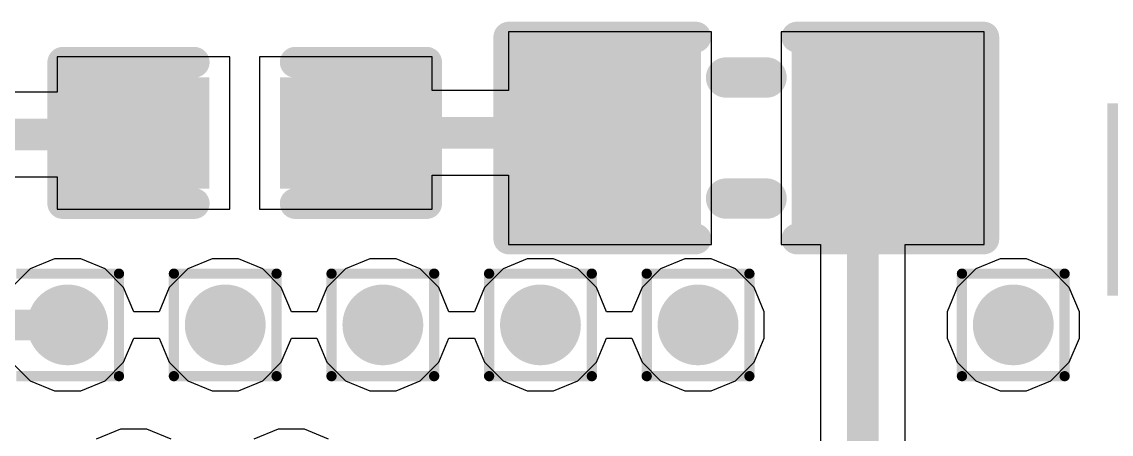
# Model space of a CAD drawing. Header units: inches. Extents: x -12 to 5355, y -7 to 5366.
# Drawn here: x 15.7 to 21.09, y 56.94 to 58.98 of the extents above; entities that cross this region are included whole.
import ezdxf

# ---------------------------------------------------------------- set-up
doc = ezdxf.new("R2010")
doc.units = ezdxf.units.IN
for name, color, linetype in [('BOTTOM LAYER', 5, 'Continuous'), ('Drill Drawing', 1, 'Continuous'), ('GROUND1', 16, 'Continuous'), ('GROUND2', 156, 'Continuous'), ('POWER', 76, 'Continuous'), ('SIGNAL', 90, 'Continuous'), ('TOP LAYER', 1, 'Continuous'), ('Top Overlay', 2, 'Continuous'), ('Top Paste', 8, 'Continuous'), ('Top Solder', 216, 'Continuous'), ('Via Holes', 16, 'Continuous')]:
    doc.layers.add(name, color=color, linetype=linetype)

# ---------------------------------------------------------------- blocks, each defined once
blk = doc.blocks.new('INDC1608X06L_WW_145')
at = {"layer": 'TOP LAYER'}
for points in [[(-1.05, -0.4), (-1.05, 0.4), (-0.3, 0.4), (-0.3, -0.4)], [(0.3, -0.4), (0.3, 0.4), (1.05, 0.4), (1.05, -0.4)]]:
    blk.add_hatch(color=1, dxfattribs=at).paths.add_polyline_path(points)
at = {"layer": 'Top Paste'}
for points in [[(-1.05, -0.4), (-1.05, 0.4), (-0.3, 0.4), (-0.3, -0.4)], [(0.3, -0.4), (0.3, 0.4), (1.05, 0.4), (1.05, -0.4)]]:
    blk.add_hatch(color=8, dxfattribs=at).paths.add_polyline_path(points)
at = {"layer": 'Top Solder'}
for points in [[(-1.1262, -0.4762), (-1.1262, 0.4762), (-0.2238, 0.4762), (-0.2238, -0.4762)], [(0.2238, -0.4762), (0.2238, 0.4762), (1.1262, 0.4762), (1.1262, -0.4762)]]:
    blk.add_hatch(color=216, dxfattribs=at).paths.add_polyline_path(points)
at = {"layer": 'Top Overlay'}
for points in [[(-0.25, 0.5, 0.1524, 0.1524, 0), (-1.175, 0.5, 0.1524, 0.1524, 0)], [(-1.175, 0.5, 0.1524, 0.1524, 0), (-1.175, -0.5, 0.1524, 0.1524, 0)], [(1.175, 0.5, 0.1524, 0.1524, 0), (0.25, 0.5, 0.1524, 0.1524, 0)], [(1.175, 0.5, 0.1524, 0.1524, 0), (1.175, -0.5, 0.1524, 0.1524, 0)], [(0.1, 0.3, 0.2, 0.2, 0), (-0.1, 0.3, 0.2, 0.2, 0)], [(0.1, -0.3, 0.2, 0.2, 0), (-0.1, -0.3, 0.2, 0.2, 0)], [(-0.25, -0.5, 0.1524, 0.1524, 0), (-1.175, -0.5, 0.1524, 0.1524, 0)], [(1.175, -0.5, 0.1524, 0.1524, 0), (0.25, -0.5, 0.1524, 0.1524, 0)]]:
    blk.add_lwpolyline(points, format="xyseb", dxfattribs=at)
for points in [[(-1.2131, 0.5, 0.0762, 0.0762, 1), (-1.1369, 0.5, 0.0762, 0.0762, 1)], [(-1.2131, 0.5, 0.0762, 0.0762, 1), (-1.1369, 0.5, 0.0762, 0.0762, 1)], [(-0.2881, 0.5, 0.0762, 0.0762, 1), (-0.2119, 0.5, 0.0762, 0.0762, 1)], [(0.2119, 0.5, 0.0762, 0.0762, 1), (0.2881, 0.5, 0.0762, 0.0762, 1)], [(1.1369, 0.5, 0.0762, 0.0762, 1), (1.2131, 0.5, 0.0762, 0.0762, 1)], [(1.1369, 0.5, 0.0762, 0.0762, 1), (1.2131, 0.5, 0.0762, 0.0762, 1)], [(-0.15, 0.3, 0.1, 0.1, 1), (-0.05, 0.3, 0.1, 0.1, 1)], [(0.05, 0.3, 0.1, 0.1, 1), (0.15, 0.3, 0.1, 0.1, 1)], [(-0.15, -0.3, 0.1, 0.1, 1), (-0.05, -0.3, 0.1, 0.1, 1)], [(0.05, -0.3, 0.1, 0.1, 1), (0.15, -0.3, 0.1, 0.1, 1)], [(-1.2131, -0.5, 0.0762, 0.0762, 1), (-1.1369, -0.5, 0.0762, 0.0762, 1)], [(-1.2131, -0.5, 0.0762, 0.0762, 1), (-1.1369, -0.5, 0.0762, 0.0762, 1)], [(-0.2881, -0.5, 0.0762, 0.0762, 1), (-0.2119, -0.5, 0.0762, 0.0762, 1)], [(0.2119, -0.5, 0.0762, 0.0762, 1), (0.2881, -0.5, 0.0762, 0.0762, 1)], [(1.1369, -0.5, 0.0762, 0.0762, 1), (1.2131, -0.5, 0.0762, 0.0762, 1)], [(1.1369, -0.5, 0.0762, 0.0762, 1), (1.2131, -0.5, 0.0762, 0.0762, 1)]]:
    blk.add_lwpolyline(points, format="xyseb", close=True, dxfattribs=at)
blk = doc.blocks.new('CAPC1005X04L_149')
at = {"layer": 'TOP LAYER'}
for points in [[(-0.8, -0.25), (-0.8, 0.25), (-0.2, 0.25), (-0.2, -0.25)], [(0.2, -0.25), (0.2, 0.25), (0.8, 0.25), (0.8, -0.25)]]:
    blk.add_hatch(color=1, dxfattribs=at).paths.add_polyline_path(points)
at = {"layer": 'Top Paste'}
for points in [[(-0.8, -0.25), (-0.8, 0.25), (-0.2, 0.25), (-0.2, -0.25)], [(0.2, -0.25), (0.2, 0.25), (0.8, 0.25), (0.8, -0.25)]]:
    blk.add_hatch(color=8, dxfattribs=at).paths.add_polyline_path(points)
at = {"layer": 'Top Solder'}
for points in [[(-0.8254, -0.2754), (-0.8254, 0.2754), (-0.1746, 0.2754), (-0.1746, -0.2754)], [(0.1746, -0.2754), (0.1746, 0.2754), (0.8254, 0.2754), (0.8254, -0.2754)]]:
    blk.add_hatch(color=216, dxfattribs=at).paths.add_polyline_path(points)
at = {"layer": 'Top Overlay'}
for points in [[(-0.2501, 0.3499, 0.1524, 0.1524, 0), (-0.9001, 0.3499, 0.1524, 0.1524, 0)], [(-0.9001, 0.3499, 0.1524, 0.1524, 0), (-0.9001, -0.3501, 0.1524, 0.1524, 0)], [(0.8999, 0.3499, 0.1524, 0.1524, 0), (0.2499, 0.3499, 0.1524, 0.1524, 0)], [(0.8999, 0.3499, 0.1524, 0.1524, 0), (0.8999, -0.3501, 0.1524, 0.1524, 0)], [(-0.2501, -0.3501, 0.1524, 0.1524, 0), (-0.9001, -0.3501, 0.1524, 0.1524, 0)], [(0.8999, -0.3501, 0.1524, 0.1524, 0), (0.2499, -0.3501, 0.1524, 0.1524, 0)]]:
    blk.add_lwpolyline(points, format="xyseb", dxfattribs=at)
for points in [[(-0.9382, 0.3499, 0.0762, 0.0762, 1), (-0.862, 0.3499, 0.0762, 0.0762, 1)], [(-0.9382, 0.3499, 0.0762, 0.0762, 1), (-0.862, 0.3499, 0.0762, 0.0762, 1)], [(-0.2882, 0.3499, 0.0762, 0.0762, 1), (-0.212, 0.3499, 0.0762, 0.0762, 1)], [(0.2118, 0.3499, 0.0762, 0.0762, 1), (0.288, 0.3499, 0.0762, 0.0762, 1)], [(0.8618, 0.3499, 0.0762, 0.0762, 1), (0.938, 0.3499, 0.0762, 0.0762, 1)], [(0.8618, 0.3499, 0.0762, 0.0762, 1), (0.938, 0.3499, 0.0762, 0.0762, 1)], [(-0.9382, -0.3501, 0.0762, 0.0762, 1), (-0.862, -0.3501, 0.0762, 0.0762, 1)], [(-0.9382, -0.3501, 0.0762, 0.0762, 1), (-0.862, -0.3501, 0.0762, 0.0762, 1)], [(-0.2882, -0.3501, 0.0762, 0.0762, 1), (-0.212, -0.3501, 0.0762, 0.0762, 1)], [(0.2118, -0.3501, 0.0762, 0.0762, 1), (0.288, -0.3501, 0.0762, 0.0762, 1)], [(0.8618, -0.3501, 0.0762, 0.0762, 1), (0.938, -0.3501, 0.0762, 0.0762, 1)], [(0.8618, -0.3501, 0.0762, 0.0762, 1), (0.938, -0.3501, 0.0762, 0.0762, 1)]]:
    blk.add_lwpolyline(points, format="xyseb", close=True, dxfattribs=at)
blk = doc.blocks.new('COAXIAL_SWF_153')
at = {"layer": 'TOP LAYER'}
for points in [[(-0.25, 1.45), (0.25, 1.45), (0.25, 0.87), (-0.25, 0.87)], [(-1.4, 1.35), (-0.65, 1.35), (-0.65, 0.55), (-1.4, 0.55)], [(0.65, 1.35), (1.4, 1.35), (1.4, 0.55), (0.65, 0.55)], [(-1.4, -0.55), (-0.65, -0.55), (-0.65, -1.35), (-1.4, -1.35)], [(0.65, -0.55), (1.4, -0.55), (1.4, -1.35), (0.65, -1.35)], [(-0.25, -0.87), (0.25, -0.87), (0.25, -1.45), (-0.25, -1.45)]]:
    blk.add_hatch(color=1, dxfattribs=at).paths.add_polyline_path(points)
at = {"layer": 'Top Paste'}
for points in [[(-0.25, 1.45), (0.25, 1.45), (0.25, 0.87), (-0.25, 0.87)], [(-1.4, 1.35), (-0.65, 1.35), (-0.65, 0.55), (-1.4, 0.55)], [(0.65, 1.35), (1.4, 1.35), (1.4, 0.55), (0.65, 0.55)], [(-1.4, -0.55), (-0.65, -0.55), (-0.65, -1.35), (-1.4, -1.35)], [(0.65, -0.55), (1.4, -0.55), (1.4, -1.35), (0.65, -1.35)], [(-0.25, -0.87), (0.25, -0.87), (0.25, -1.45), (-0.25, -1.45)]]:
    blk.add_hatch(color=8, dxfattribs=at).paths.add_polyline_path(points)
at = {"layer": 'Top Solder'}
for points in [[(-0.3262, 1.5262), (0.3262, 1.5262), (0.3262, 0.7938), (-0.3262, 0.7938)], [(-1.4762, 1.4262), (-0.5738, 1.4262), (-0.5738, 0.4738), (-1.4762, 0.4738)], [(0.5738, 1.4262), (1.4762, 1.4262), (1.4762, 0.4738), (0.5738, 0.4738)], [(-1.4762, -0.4738), (-0.5738, -0.4738), (-0.5738, -1.4262), (-1.4762, -1.4262)], [(0.5738, -0.4738), (1.4762, -0.4738), (1.4762, -1.4262), (0.5738, -1.4262)], [(-0.3262, -0.7938), (0.3262, -0.7938), (0.3262, -1.5262), (-0.3262, -1.5262)]]:
    blk.add_hatch(color=216, dxfattribs=at).paths.add_polyline_path(points)
at = {"layer": 'TOP LAYER'}
for p, q in [((-0.65, 1.35), (-0.65, 0.55)), ((0.65, 1.35), (-0.65, 1.35)), ((0.65, 0.55), (0.65, 1.35)), ((-0.65, 0.55), (0.65, 0.55)), ((0.65, -0.55), (-0.65, -0.55)), ((-0.65, -0.55), (-0.65, -1.35)), ((0.65, -1.35), (0.65, -0.55)), ((-0.65, -1.35), (0.65, -1.35))]:
    blk.add_line(p, q, dxfattribs=at)
at = {"layer": 'Top Overlay'}
for points in [[(-0.375, 1.075, 0.15, 0.15, 0), (-0.55, 1.25, 0.15, 0.15, 0)], [(0.55, 1.25, 0.15, 0.15, 0), (0.375, 1.075, 0.15, 0.15, 0)], [(-1.25, 0.43, 0.15, 0.15, 0), (-1.25, -0.43, 0.15, 0.15, 0)], [(1.25, 0.43, 0.15, 0.15, 0), (1.25, -0.43, 0.15, 0.15, 0)], [(-0.55, -0.57, 0.15, 0.15, 0), (-0.55, -1.25, 0.15, 0.15, 0)], [(0.55, -0.57, 0.15, 0.15, 0), (-0.55, -0.57, 0.15, 0.15, 0)], [(0.55, -0.57, 0.15, 0.15, 0), (0.55, -1.25, 0.15, 0.15, 0)], [(-0.36, -1.25, 0.15, 0.15, 0), (-0.55, -1.25, 0.15, 0.15, 0)], [(0.55, -1.25, 0.15, 0.15, 0), (0.36, -1.25, 0.15, 0.15, 0)]]:
    blk.add_lwpolyline(points, format="xyseb", dxfattribs=at)
for points in [[(-0.5875, 1.25, 0.075, 0.075, 1), (-0.5125, 1.25, 0.075, 0.075, 1)], [(0.5125, 1.25, 0.075, 0.075, 1), (0.5875, 1.25, 0.075, 0.075, 1)], [(-0.4125, 1.075, 0.075, 0.075, 1), (-0.3375, 1.075, 0.075, 0.075, 1)], [(0.3375, 1.075, 0.075, 0.075, 1), (0.4125, 1.075, 0.075, 0.075, 1)], [(-1.2875, 0.43, 0.075, 0.075, 1), (-1.2125, 0.43, 0.075, 0.075, 1)], [(1.2125, 0.43, 0.075, 0.075, 1), (1.2875, 0.43, 0.075, 0.075, 1)], [(-1.2875, -0.43, 0.075, 0.075, 1), (-1.2125, -0.43, 0.075, 0.075, 1)], [(1.2125, -0.43, 0.075, 0.075, 1), (1.2875, -0.43, 0.075, 0.075, 1)], [(-0.5875, -0.57, 0.075, 0.075, 1), (-0.5125, -0.57, 0.075, 0.075, 1)], [(-0.5875, -0.57, 0.075, 0.075, 1), (-0.5125, -0.57, 0.075, 0.075, 1)], [(0.5125, -0.57, 0.075, 0.075, 1), (0.5875, -0.57, 0.075, 0.075, 1)], [(0.5125, -0.57, 0.075, 0.075, 1), (0.5875, -0.57, 0.075, 0.075, 1)], [(-0.5875, -1.25, 0.075, 0.075, 1), (-0.5125, -1.25, 0.075, 0.075, 1)], [(-0.5875, -1.25, 0.075, 0.075, 1), (-0.5125, -1.25, 0.075, 0.075, 1)], [(-0.3975, -1.25, 0.075, 0.075, 1), (-0.3225, -1.25, 0.075, 0.075, 1)], [(0.3225, -1.25, 0.075, 0.075, 1), (0.3975, -1.25, 0.075, 0.075, 1)], [(0.5125, -1.25, 0.075, 0.075, 1), (0.5875, -1.25, 0.075, 0.075, 1)], [(0.5125, -1.25, 0.075, 0.075, 1), (0.5875, -1.25, 0.075, 0.075, 1)]]:
    blk.add_lwpolyline(points, format="xyseb", close=True, dxfattribs=at)

msp = doc.modelspace()

# ---------------------------------------------------------------- hatches: boundary and pattern name
at = {"layer": 'BOTTOM LAYER'}
h = msp.add_hatch(color=5, dxfattribs=at)
edge = h.paths.add_edge_path()
edge.add_arc((15.9258, 57.4825), 0.2, 0, 360)
h = msp.add_hatch(color=5, dxfattribs=at)
edge = h.paths.add_edge_path()
edge.add_arc((16.7056, 57.4825), 0.2, 0, 360)
h = msp.add_hatch(color=5, dxfattribs=at)
edge = h.paths.add_edge_path()
edge.add_arc((17.4854, 57.4825), 0.2, 0, 360)
h = msp.add_hatch(color=5, dxfattribs=at)
edge = h.paths.add_edge_path()
edge.add_arc((18.2651, 57.4825), 0.2, 0, 360)
h = msp.add_hatch(color=5, dxfattribs=at)
edge = h.paths.add_edge_path()
edge.add_arc((19.0449, 57.4825), 0.2, 0, 360)
h = msp.add_hatch(color=5, dxfattribs=at)
edge = h.paths.add_edge_path()
edge.add_arc((20.6045, 57.4825), 0.2, 0, 360)
at = {"layer": 'GROUND1'}
h = msp.add_hatch(color=16, dxfattribs=at)
edge = h.paths.add_edge_path()
edge.add_arc((15.9258, 57.4825), 0.2, 0, 360)
h = msp.add_hatch(color=16, dxfattribs=at)
edge = h.paths.add_edge_path()
edge.add_arc((16.7056, 57.4825), 0.2, 0, 360)
h = msp.add_hatch(color=16, dxfattribs=at)
edge = h.paths.add_edge_path()
edge.add_arc((17.4854, 57.4825), 0.2, 0, 360)
h = msp.add_hatch(color=16, dxfattribs=at)
edge = h.paths.add_edge_path()
edge.add_arc((18.2651, 57.4825), 0.2, 0, 360)
h = msp.add_hatch(color=16, dxfattribs=at)
edge = h.paths.add_edge_path()
edge.add_arc((19.0449, 57.4825), 0.2, 0, 360)
h = msp.add_hatch(color=16, dxfattribs=at)
edge = h.paths.add_edge_path()
edge.add_arc((20.6045, 57.4825), 0.2, 0, 360)
at = {"layer": 'GROUND2'}
h = msp.add_hatch(color=156, dxfattribs=at)
edge = h.paths.add_edge_path()
edge.add_arc((15.9258, 57.4825), 0.2, 0, 360)
h = msp.add_hatch(color=156, dxfattribs=at)
edge = h.paths.add_edge_path()
edge.add_arc((16.7056, 57.4825), 0.2, 0, 360)
h = msp.add_hatch(color=156, dxfattribs=at)
edge = h.paths.add_edge_path()
edge.add_arc((17.4854, 57.4825), 0.2, 0, 360)
h = msp.add_hatch(color=156, dxfattribs=at)
edge = h.paths.add_edge_path()
edge.add_arc((18.2651, 57.4825), 0.2, 0, 360)
h = msp.add_hatch(color=156, dxfattribs=at)
edge = h.paths.add_edge_path()
edge.add_arc((19.0449, 57.4825), 0.2, 0, 360)
h = msp.add_hatch(color=156, dxfattribs=at)
edge = h.paths.add_edge_path()
edge.add_arc((20.6045, 57.4825), 0.2, 0, 360)
at = {"layer": 'POWER'}
h = msp.add_hatch(color=76, dxfattribs=at)
edge = h.paths.add_edge_path()
edge.add_arc((15.9258, 57.4825), 0.2, 0, 360)
h = msp.add_hatch(color=76, dxfattribs=at)
edge = h.paths.add_edge_path()
edge.add_arc((16.7056, 57.4825), 0.2, 0, 360)
h = msp.add_hatch(color=76, dxfattribs=at)
edge = h.paths.add_edge_path()
edge.add_arc((17.4854, 57.4825), 0.2, 0, 360)
h = msp.add_hatch(color=76, dxfattribs=at)
edge = h.paths.add_edge_path()
edge.add_arc((18.2651, 57.4825), 0.2, 0, 360)
h = msp.add_hatch(color=76, dxfattribs=at)
edge = h.paths.add_edge_path()
edge.add_arc((19.0449, 57.4825), 0.2, 0, 360)
h = msp.add_hatch(color=76, dxfattribs=at)
edge = h.paths.add_edge_path()
edge.add_arc((20.6045, 57.4825), 0.2, 0, 360)
at = {"layer": 'SIGNAL'}
h = msp.add_hatch(color=90, dxfattribs=at)
edge = h.paths.add_edge_path()
edge.add_arc((15.9258, 57.4825), 0.2, 0, 360)
h = msp.add_hatch(color=90, dxfattribs=at)
edge = h.paths.add_edge_path()
edge.add_arc((16.7056, 57.4825), 0.2, 0, 360)
h = msp.add_hatch(color=90, dxfattribs=at)
edge = h.paths.add_edge_path()
edge.add_arc((17.4854, 57.4825), 0.2, 0, 360)
h = msp.add_hatch(color=90, dxfattribs=at)
edge = h.paths.add_edge_path()
edge.add_arc((18.2651, 57.4825), 0.2, 0, 360)
h = msp.add_hatch(color=90, dxfattribs=at)
edge = h.paths.add_edge_path()
edge.add_arc((19.0449, 57.4825), 0.2, 0, 360)
h = msp.add_hatch(color=90, dxfattribs=at)
edge = h.paths.add_edge_path()
edge.add_arc((20.6045, 57.4825), 0.2, 0, 360)
at = {"layer": 'TOP LAYER'}
h = msp.add_hatch(color=1, dxfattribs=at)
edge = h.paths.add_edge_path()
edge.add_arc((15.9258, 57.4825), 0.2, 0, 360)
h = msp.add_hatch(color=1, dxfattribs=at)
edge = h.paths.add_edge_path()
edge.add_arc((16.7056, 57.4825), 0.2, 0, 360)
h = msp.add_hatch(color=1, dxfattribs=at)
edge = h.paths.add_edge_path()
edge.add_arc((17.4854, 57.4825), 0.2, 0, 360)
h = msp.add_hatch(color=1, dxfattribs=at)
edge = h.paths.add_edge_path()
edge.add_arc((18.2651, 57.4825), 0.2, 0, 360)
h = msp.add_hatch(color=1, dxfattribs=at)
edge = h.paths.add_edge_path()
edge.add_arc((19.0449, 57.4825), 0.2, 0, 360)
h = msp.add_hatch(color=1, dxfattribs=at)
edge = h.paths.add_edge_path()
edge.add_arc((20.6045, 57.4825), 0.2, 0, 360)
at = {"layer": 'Via Holes'}
h = msp.add_hatch(color=7, dxfattribs=at)
edge = h.paths.add_edge_path()
edge.add_arc((15.9258, 57.4825), 0.1, 0, 360)
h = msp.add_hatch(color=7, dxfattribs=at)
edge = h.paths.add_edge_path()
edge.add_arc((16.7056, 57.4825), 0.1, 0, 360)
h = msp.add_hatch(color=7, dxfattribs=at)
edge = h.paths.add_edge_path()
edge.add_arc((17.4854, 57.4825), 0.1, 0, 360)
h = msp.add_hatch(color=7, dxfattribs=at)
edge = h.paths.add_edge_path()
edge.add_arc((18.2651, 57.4825), 0.1, 0, 360)
h = msp.add_hatch(color=7, dxfattribs=at)
edge = h.paths.add_edge_path()
edge.add_arc((19.0449, 57.4825), 0.1, 0, 360)
h = msp.add_hatch(color=7, dxfattribs=at)
edge = h.paths.add_edge_path()
edge.add_arc((20.6045, 57.4825), 0.1, 0, 360)

# ---------------------------------------------------------------- linework, layer by layer
at = {"layer": 'Drill Drawing'}
for points in [[(15.6718, 57.7365, 0.0508, 0.0508, 0), (16.1798, 57.7365, 0.0508, 0.0508, 0)], [(16.1798, 57.2285, 0.0508, 0.0508, 0), (16.1798, 57.7365, 0.0508, 0.0508, 0)], [(16.4516, 57.7365, 0.0508, 0.0508, 0), (16.9596, 57.7365, 0.0508, 0.0508, 0)], [(16.4516, 57.2285, 0.0508, 0.0508, 0), (16.4516, 57.7365, 0.0508, 0.0508, 0)], [(16.9596, 57.2285, 0.0508, 0.0508, 0), (16.9596, 57.7365, 0.0508, 0.0508, 0)], [(17.2314, 57.7365, 0.0508, 0.0508, 0), (17.7394, 57.7365, 0.0508, 0.0508, 0)], [(17.2314, 57.2285, 0.0508, 0.0508, 0), (17.2314, 57.7365, 0.0508, 0.0508, 0)], [(17.7394, 57.2285, 0.0508, 0.0508, 0), (17.7394, 57.7365, 0.0508, 0.0508, 0)], [(18.0111, 57.7365, 0.0508, 0.0508, 0), (18.5191, 57.7365, 0.0508, 0.0508, 0)], [(18.0111, 57.2285, 0.0508, 0.0508, 0), (18.0111, 57.7365, 0.0508, 0.0508, 0)], [(18.5191, 57.2285, 0.0508, 0.0508, 0), (18.5191, 57.7365, 0.0508, 0.0508, 0)], [(18.7909, 57.7365, 0.0508, 0.0508, 0), (19.2989, 57.7365, 0.0508, 0.0508, 0)], [(18.7909, 57.2285, 0.0508, 0.0508, 0), (18.7909, 57.7365, 0.0508, 0.0508, 0)], [(19.2989, 57.2285, 0.0508, 0.0508, 0), (19.2989, 57.7365, 0.0508, 0.0508, 0)], [(20.3505, 57.7365, 0.0508, 0.0508, 0), (20.8585, 57.7365, 0.0508, 0.0508, 0)], [(20.3505, 57.2285, 0.0508, 0.0508, 0), (20.3505, 57.7365, 0.0508, 0.0508, 0)], [(20.8585, 57.2285, 0.0508, 0.0508, 0), (20.8585, 57.7365, 0.0508, 0.0508, 0)], [(15.6718, 57.2285, 0.0508, 0.0508, 0), (16.1798, 57.2285, 0.0508, 0.0508, 0)], [(16.4516, 57.2285, 0.0508, 0.0508, 0), (16.9596, 57.2285, 0.0508, 0.0508, 0)], [(17.2314, 57.2285, 0.0508, 0.0508, 0), (17.7394, 57.2285, 0.0508, 0.0508, 0)], [(18.0111, 57.2285, 0.0508, 0.0508, 0), (18.5191, 57.2285, 0.0508, 0.0508, 0)], [(18.7909, 57.2285, 0.0508, 0.0508, 0), (19.2989, 57.2285, 0.0508, 0.0508, 0)], [(20.3505, 57.2285, 0.0508, 0.0508, 0), (20.8585, 57.2285, 0.0508, 0.0508, 0)]]:
    msp.add_lwpolyline(points, format="xyseb", dxfattribs=at)
for points in [[(16.1671, 57.7365, 0.0254, 0.0254, 1), (16.1925, 57.7365, 0.0254, 0.0254, 1)], [(16.1671, 57.7365, 0.0254, 0.0254, 1), (16.1925, 57.7365, 0.0254, 0.0254, 1)], [(16.4389, 57.7365, 0.0254, 0.0254, 1), (16.4643, 57.7365, 0.0254, 0.0254, 1)], [(16.4389, 57.7365, 0.0254, 0.0254, 1), (16.4643, 57.7365, 0.0254, 0.0254, 1)], [(16.9469, 57.7365, 0.0254, 0.0254, 1), (16.9723, 57.7365, 0.0254, 0.0254, 1)], [(16.9469, 57.7365, 0.0254, 0.0254, 1), (16.9723, 57.7365, 0.0254, 0.0254, 1)], [(17.2187, 57.7365, 0.0254, 0.0254, 1), (17.2441, 57.7365, 0.0254, 0.0254, 1)], [(17.2187, 57.7365, 0.0254, 0.0254, 1), (17.2441, 57.7365, 0.0254, 0.0254, 1)], [(17.7267, 57.7365, 0.0254, 0.0254, 1), (17.7521, 57.7365, 0.0254, 0.0254, 1)], [(17.7267, 57.7365, 0.0254, 0.0254, 1), (17.7521, 57.7365, 0.0254, 0.0254, 1)], [(17.9984, 57.7365, 0.0254, 0.0254, 1), (18.0238, 57.7365, 0.0254, 0.0254, 1)], [(17.9984, 57.7365, 0.0254, 0.0254, 1), (18.0238, 57.7365, 0.0254, 0.0254, 1)], [(18.5064, 57.7365, 0.0254, 0.0254, 1), (18.5318, 57.7365, 0.0254, 0.0254, 1)], [(18.5064, 57.7365, 0.0254, 0.0254, 1), (18.5318, 57.7365, 0.0254, 0.0254, 1)], [(18.7782, 57.7365, 0.0254, 0.0254, 1), (18.8036, 57.7365, 0.0254, 0.0254, 1)], [(18.7782, 57.7365, 0.0254, 0.0254, 1), (18.8036, 57.7365, 0.0254, 0.0254, 1)], [(19.2862, 57.7365, 0.0254, 0.0254, 1), (19.3116, 57.7365, 0.0254, 0.0254, 1)], [(19.2862, 57.7365, 0.0254, 0.0254, 1), (19.3116, 57.7365, 0.0254, 0.0254, 1)], [(20.3378, 57.7365, 0.0254, 0.0254, 1), (20.3632, 57.7365, 0.0254, 0.0254, 1)], [(20.3378, 57.7365, 0.0254, 0.0254, 1), (20.3632, 57.7365, 0.0254, 0.0254, 1)], [(20.8458, 57.7365, 0.0254, 0.0254, 1), (20.8712, 57.7365, 0.0254, 0.0254, 1)], [(20.8458, 57.7365, 0.0254, 0.0254, 1), (20.8712, 57.7365, 0.0254, 0.0254, 1)], [(16.1671, 57.2285, 0.0254, 0.0254, 1), (16.1925, 57.2285, 0.0254, 0.0254, 1)], [(16.1671, 57.2285, 0.0254, 0.0254, 1), (16.1925, 57.2285, 0.0254, 0.0254, 1)], [(16.4389, 57.2285, 0.0254, 0.0254, 1), (16.4643, 57.2285, 0.0254, 0.0254, 1)], [(16.4389, 57.2285, 0.0254, 0.0254, 1), (16.4643, 57.2285, 0.0254, 0.0254, 1)], [(16.9469, 57.2285, 0.0254, 0.0254, 1), (16.9723, 57.2285, 0.0254, 0.0254, 1)], [(16.9469, 57.2285, 0.0254, 0.0254, 1), (16.9723, 57.2285, 0.0254, 0.0254, 1)], [(17.2187, 57.2285, 0.0254, 0.0254, 1), (17.2441, 57.2285, 0.0254, 0.0254, 1)], [(17.2187, 57.2285, 0.0254, 0.0254, 1), (17.2441, 57.2285, 0.0254, 0.0254, 1)], [(17.7267, 57.2285, 0.0254, 0.0254, 1), (17.7521, 57.2285, 0.0254, 0.0254, 1)], [(17.7267, 57.2285, 0.0254, 0.0254, 1), (17.7521, 57.2285, 0.0254, 0.0254, 1)], [(17.9984, 57.2285, 0.0254, 0.0254, 1), (18.0238, 57.2285, 0.0254, 0.0254, 1)], [(17.9984, 57.2285, 0.0254, 0.0254, 1), (18.0238, 57.2285, 0.0254, 0.0254, 1)], [(18.5064, 57.2285, 0.0254, 0.0254, 1), (18.5318, 57.2285, 0.0254, 0.0254, 1)], [(18.5064, 57.2285, 0.0254, 0.0254, 1), (18.5318, 57.2285, 0.0254, 0.0254, 1)], [(18.7782, 57.2285, 0.0254, 0.0254, 1), (18.8036, 57.2285, 0.0254, 0.0254, 1)], [(18.7782, 57.2285, 0.0254, 0.0254, 1), (18.8036, 57.2285, 0.0254, 0.0254, 1)], [(19.2862, 57.2285, 0.0254, 0.0254, 1), (19.3116, 57.2285, 0.0254, 0.0254, 1)], [(19.2862, 57.2285, 0.0254, 0.0254, 1), (19.3116, 57.2285, 0.0254, 0.0254, 1)], [(20.3378, 57.2285, 0.0254, 0.0254, 1), (20.3632, 57.2285, 0.0254, 0.0254, 1)], [(20.3378, 57.2285, 0.0254, 0.0254, 1), (20.3632, 57.2285, 0.0254, 0.0254, 1)], [(20.8458, 57.2285, 0.0254, 0.0254, 1), (20.8712, 57.2285, 0.0254, 0.0254, 1)], [(20.8458, 57.2285, 0.0254, 0.0254, 1), (20.8712, 57.2285, 0.0254, 0.0254, 1)]]:
    msp.add_lwpolyline(points, format="xyseb", close=True, dxfattribs=at)
at = {"layer": 'POWER'}
for p, q in [((15.8608, 57.8095), (15.7406, 57.7597)), ((15.9908, 57.8095), (15.8608, 57.8095)), ((16.111, 57.7597), (15.9908, 57.8095)), ((16.6405, 57.8095), (16.5204, 57.7597)), ((16.7706, 57.8095), (16.6405, 57.8095)), ((16.8908, 57.7597), (16.7706, 57.8095)), ((17.4203, 57.8095), (17.3001, 57.7597)), ((17.5504, 57.8095), (17.4203, 57.8095)), ((17.6706, 57.7597), (17.5504, 57.8095)), ((18.2001, 57.8095), (18.0799, 57.7597)), ((18.3302, 57.8095), (18.2001, 57.8095)), ((18.4504, 57.7597), (18.3302, 57.8095)), ((18.9799, 57.8095), (18.8597, 57.7597)), ((19.11, 57.8095), (18.9799, 57.8095)), ((19.2301, 57.7597), (19.11, 57.8095)), ((20.5394, 57.8095), (20.4193, 57.7597)), ((20.6695, 57.8095), (20.5394, 57.8095)), ((20.7897, 57.7597), (20.6695, 57.8095)), ((15.7406, 57.7597), (15.6486, 57.6677)), ((16.203, 57.6677), (16.111, 57.7597)), ((16.5204, 57.7597), (16.4284, 57.6677)), ((16.9828, 57.6677), (16.8908, 57.7597)), ((17.3001, 57.7597), (17.2081, 57.6677)), ((17.7626, 57.6677), (17.6706, 57.7597)), ((18.0799, 57.7597), (17.9879, 57.6677)), ((18.5424, 57.6677), (18.4504, 57.7597)), ((18.8597, 57.7597), (18.7677, 57.6677)), ((19.3221, 57.6677), (19.2301, 57.7597)), ((20.4193, 57.7597), (20.3273, 57.6677)), ((20.8817, 57.6677), (20.7897, 57.7597)), ((16.2528, 57.5475), (16.203, 57.6677)), ((16.4284, 57.6677), (16.3786, 57.5475)), ((17.0326, 57.5475), (16.9828, 57.6677)), ((17.2081, 57.6677), (17.1584, 57.5475)), ((17.8124, 57.5475), (17.7626, 57.6677)), ((17.9879, 57.6677), (17.9381, 57.5475)), ((18.5921, 57.5475), (18.5424, 57.6677)), ((18.7677, 57.6677), (18.7179, 57.5475)), ((19.3719, 57.5475), (19.3221, 57.6677)), ((20.3273, 57.6677), (20.2775, 57.5475)), ((20.9315, 57.5475), (20.8817, 57.6677)), ((16.3786, 57.5475), (16.2528, 57.5475)), ((17.1584, 57.5475), (17.0326, 57.5475)), ((17.9381, 57.5475), (17.8124, 57.5475)), ((18.7179, 57.5475), (18.5921, 57.5475)), ((19.3719, 57.4174), (19.3719, 57.5475)), ((20.2775, 57.5475), (20.2775, 57.4174)), ((20.9315, 57.4174), (20.9315, 57.5475)), ((16.203, 57.2972), (16.2528, 57.4174)), ((16.2528, 57.4174), (16.3786, 57.4174)), ((16.3786, 57.4174), (16.4284, 57.2972)), ((16.9828, 57.2972), (17.0326, 57.4174)), ((17.0326, 57.4174), (17.1584, 57.4174)), ((17.1584, 57.4174), (17.2081, 57.2972)), ((17.7626, 57.2972), (17.8124, 57.4174)), ((17.8124, 57.4174), (17.9381, 57.4174)), ((17.9381, 57.4174), (17.9879, 57.2972)), ((18.5424, 57.2972), (18.5921, 57.4174)), ((18.5921, 57.4174), (18.7179, 57.4174)), ((18.7179, 57.4174), (18.7677, 57.2972)), ((19.3221, 57.2972), (19.3719, 57.4174)), ((20.2775, 57.4174), (20.3273, 57.2972)), ((20.8817, 57.2972), (20.9315, 57.4174)), ((15.6486, 57.2972), (15.7406, 57.2052)), ((16.111, 57.2052), (16.203, 57.2972)), ((16.4284, 57.2972), (16.5204, 57.2052)), ((16.8908, 57.2052), (16.9828, 57.2972)), ((17.2081, 57.2972), (17.3001, 57.2052)), ((17.6706, 57.2052), (17.7626, 57.2972)), ((17.9879, 57.2972), (18.0799, 57.2052)), ((18.4504, 57.2052), (18.5424, 57.2972)), ((18.7677, 57.2972), (18.8597, 57.2052)), ((19.2301, 57.2052), (19.3221, 57.2972)), ((20.3273, 57.2972), (20.4193, 57.2052)), ((20.7897, 57.2052), (20.8817, 57.2972)), ((15.7406, 57.2052), (15.8608, 57.1555)), ((15.9908, 57.1555), (16.111, 57.2052)), ((16.5204, 57.2052), (16.6405, 57.1555)), ((16.7706, 57.1555), (16.8908, 57.2052)), ((17.3001, 57.2052), (17.4203, 57.1555)), ((17.5504, 57.1555), (17.6706, 57.2052)), ((18.0799, 57.2052), (18.2001, 57.1555)), ((18.3302, 57.1555), (18.4504, 57.2052)), ((18.8597, 57.2052), (18.9799, 57.1555)), ((19.11, 57.1555), (19.2301, 57.2052)), ((20.4193, 57.2052), (20.5394, 57.1555)), ((20.6695, 57.1555), (20.7897, 57.2052)), ((15.8608, 57.1555), (15.9908, 57.1555)), ((16.6405, 57.1555), (16.7706, 57.1555)), ((17.4203, 57.1555), (17.5504, 57.1555)), ((18.2001, 57.1555), (18.3302, 57.1555)), ((18.9799, 57.1555), (19.11, 57.1555)), ((20.5394, 57.1555), (20.6695, 57.1555)), ((16.1871, 56.9662), (16.067, 56.9164)), ((16.3172, 56.9662), (16.1871, 56.9662)), ((16.4374, 56.9164), (16.3172, 56.9662)), ((16.9669, 56.9662), (16.8467, 56.9164)), ((17.097, 56.9662), (16.9669, 56.9662)), ((17.2172, 56.9164), (17.097, 56.9662))]:
    msp.add_line(p, q, dxfattribs=at)
at = {"layer": 'TOP LAYER'}
for p, q in [((19.1106, 58.9354), (18.1066, 58.9354)), ((18.1066, 58.9354), (18.1066, 58.6432)), ((19.1106, 57.8814), (19.1106, 58.9354)), ((20.4606, 58.9354), (19.4566, 58.9354)), ((19.4566, 58.9354), (19.4566, 57.8814)), ((20.4606, 57.8814), (20.4606, 58.9354)), ((16.7288, 58.8108), (15.8748, 58.8108)), ((15.8748, 58.8108), (15.8748, 58.6356)), ((16.7288, 58.0568), (16.7288, 58.8108)), ((17.7288, 58.8108), (16.8748, 58.8108)), ((16.8748, 58.8108), (16.8748, 58.0568)), ((17.7288, 58.6432), (17.7288, 58.8108)), ((15.8748, 58.6356), (15.5222, 58.6356)), ((18.1066, 58.6432), (17.7288, 58.6432)), ((15.5222, 58.2169), (15.8748, 58.2169)), ((15.8748, 58.2169), (15.8748, 58.0568)), ((17.7288, 58.0568), (17.7288, 58.2245)), ((17.7288, 58.2245), (18.1066, 58.2245)), ((18.1066, 58.2245), (18.1066, 57.8814)), ((15.8748, 58.0568), (16.7288, 58.0568)), ((16.8748, 58.0568), (17.7288, 58.0568)), ((18.1066, 57.8814), (19.1106, 57.8814)), ((19.4566, 57.8814), (19.6504, 57.8814)), ((19.6504, 57.8814), (19.6504, 56.5395)), ((20.0691, 56.5395), (20.0691, 57.8814)), ((20.0691, 57.8814), (20.4606, 57.8814))]:
    msp.add_line(p, q, dxfattribs=at)
for points in [[(15.1452, 58.4262, 0.1567, 0.1567, 0), (16.2942, 58.4262, 0.1567, 0.1567, 0)], [(16.2942, 58.4262, 0.1567, 0.1567, 0), (16.3018, 58.4338, 0.1567, 0.1567, 0)], [(17.3018, 58.4338, 0.1567, 0.1567, 0), (18.5832, 58.4338, 0.1567, 0.1567, 0)], [(18.5832, 58.4338, 0.1567, 0.1567, 0), (18.6086, 58.4084, 0.1567, 0.1567, 0)], [(19.8598, 58.3096, 0.1567, 0.1567, 0), (19.9586, 58.4084, 0.1567, 0.1567, 0)], [(19.8598, 56.2875, 0.1567, 0.1567, 0), (19.8598, 58.3096, 0.1567, 0.1567, 0)], [(15.1766, 57.4825, 0.1524, 0.1524, 0), (15.9258, 57.4825, 0.1524, 0.1524, 0)]]:
    msp.add_lwpolyline(points, format="xyseb", dxfattribs=at)
for points in [[(16.2551, 58.4262, 0.0783, 0.0783, 1), (16.3334, 58.4262, 0.0783, 0.0783, 1)], [(16.2551, 58.4262, 0.0783, 0.0783, 1), (16.3334, 58.4262, 0.0783, 0.0783, 1)], [(16.2627, 58.4338, 0.0783, 0.0783, 1), (16.341, 58.4338, 0.0783, 0.0783, 1)], [(17.2627, 58.4338, 0.0783, 0.0783, 1), (17.341, 58.4338, 0.0783, 0.0783, 1)], [(18.544, 58.4338, 0.0783, 0.0783, 1), (18.6223, 58.4338, 0.0783, 0.0783, 1)], [(18.544, 58.4338, 0.0783, 0.0783, 1), (18.6223, 58.4338, 0.0783, 0.0783, 1)], [(18.5694, 58.4084, 0.0783, 0.0783, 1), (18.6477, 58.4084, 0.0783, 0.0783, 1)], [(19.9194, 58.4084, 0.0783, 0.0783, 1), (19.9977, 58.4084, 0.0783, 0.0783, 1)], [(19.8206, 58.3096, 0.0783, 0.0783, 1), (19.8989, 58.3096, 0.0783, 0.0783, 1)], [(19.8206, 58.3096, 0.0783, 0.0783, 1), (19.8989, 58.3096, 0.0783, 0.0783, 1)], [(15.8877, 57.4825, 0.0762, 0.0762, 1), (15.9639, 57.4825, 0.0762, 0.0762, 1)]]:
    msp.add_lwpolyline(points, format="xyseb", close=True, dxfattribs=at)

# ---------------------------------------------------------------- block references
at = {"rotation": 180}
for name, p in [('INDC1608X06L_WW_145', (19.2836, 58.4084)), ('CAPC1005X04L_149', (16.8018, 58.4338)), ('COAXIAL_SWF_153', (22.5466, 57.1536))]:
    msp.add_blockref(name, p, dxfattribs=at)

doc.saveas('drawing.dxf')
